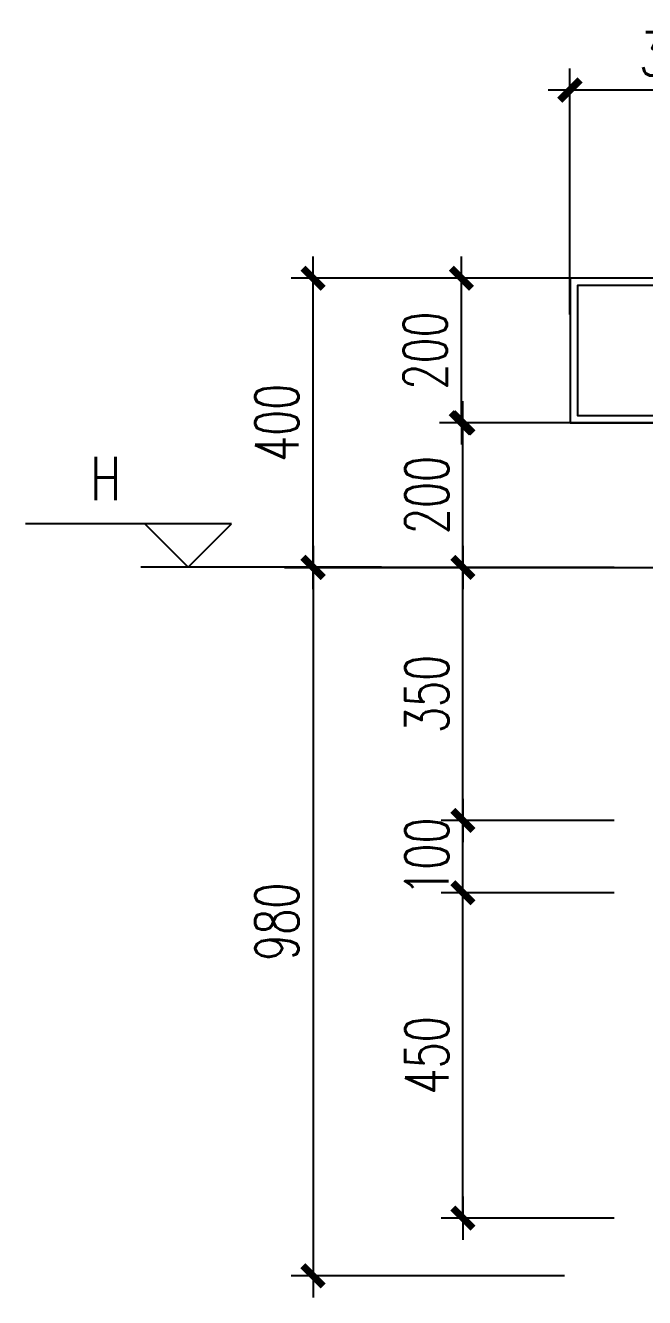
# Model space of a CAD drawing. Extents: x 1980812 to 2578970, y -669191 to 284498.
# Drawn here: x 2393505 to 2394361, y -399417 to -397657 of the extents above; entities that cross this region are included whole.
import ezdxf
from ezdxf.enums import TextEntityAlignment as Align

# ---------------------------------------------------------------- set-up
doc = ezdxf.new("R2010")
doc.units = 0
doc.header["$LTSCALE"] = 1000
doc.header["$MEASUREMENT"] = 0
doc.linetypes.add('DOTE', pattern=[2.42, 2, -0.2, 0.02, -0.2])
for name, color, linetype in [('DIM_ELEV', 3, 'Continuous'), ('dote', 1, 'DOTE'), ('TEXT', 7, 'Continuous'), ('详细标注', 231, 'Continuous'), ('铝板', 31, 'Continuous')]:
    doc.layers.add(name, color=color, linetype=linetype)
doc.styles.add('_TCH_DIM_T3', font='SIMPLEX', dxfattribs={"width": 0.705882, "bigfont": 'GBCBIG'})
doc.styles.add('DIM_FONT', font='SIMPLEX', dxfattribs={"width": 0.7, "bigfont": 'GBCBIG'})
doc.styles.add('FSJ-SHX', font='txtw.shx', dxfattribs={"width": 0.75, "bigfont": 'hztxtw.shx'})
doc.dimstyles.new('_TCH_ARCH&&20', dxfattribs={"dimtxt": 59.5, "dimasz": 20, "dimexe": 40, "dimexo": 4, "dimgap": 25.25, "dimtad": 1, "dimdec": 0, "dimzin": 0, "dimdsep": 46, "dimtxsty": '_TCH_DIM_T3', "dimblk": 'ARCHTICK', "dimcen": 0.09, "dimclrt": 7, "dimazin": 2, "dimtfac": 1, "dimtdec": 0, "dimtix": 1, "dimtmove": 2, "dimatfit": 3, "dimfxl": 1, "dimtolj": 1, "dimtzin": 0, "dimarcsym": 0})
doc.dimstyles.new('DIMN20', dxfattribs={"dimscale": 0.2, "dimtxt": 300, "dimasz": 1, "dimexe": 150, "dimexo": 0, "dimgap": 100, "dimtad": 1, "dimdec": 0, "dimzin": 0, "dimdsep": 46, "dimtxsty": 'DIM_FONT', "dimblk1": '_DIMX', "dimblk2": '_DIMX', "dimsah": 1, "dimcen": 0.09, "dimclrd": 256, "dimclre": 256, "dimclrt": 7, "dimadec": 0, "dimazin": 0, "dimtfac": 1, "dimtdec": 0, "dimtix": 1, "dimtmove": 2, "dimatfit": 3, "dimldrblk": '_DIMX', "dimfxl": 150, "dimtolj": 1, "dimtzin": 0, "dimarcsym": 0})

# ---------------------------------------------------------------- blocks, each defined once
blk = doc.blocks.new('_DIMX')
blk.add_line((-150, 0), (150, 0))
at = {"const_width": 50}
blk.add_lwpolyline([(-70, -70), (70, 70)], dxfattribs=at)
blk = doc.blocks.new('*D2340')
at = {"layer": 'Defpoints', "color": 0, "transparency": 16777216}
for p in [(2394109.6, -398756.7), (2394318.9, -398756.7, 0), (2394318.9, -398856.7)]:
    blk.add_point(p, dxfattribs=at)
at = {"layer": '详细标注', "lineweight": -2, "transparency": 16777216}
for p, q in [((2394318.9, -398756.7), (2394079.6, -398756.7)), ((2394109.6, -398756.5), (2394109.6, -398756.3)), ((2394109.6, -398856.7), (2394109.6, -398756.7)), ((2394318.9, -398856.7), (2394079.6, -398856.7)), ((2394109.6, -398856.9), (2394109.6, -398857.1))]:
    blk.add_line(p, q, dxfattribs=at)
at = {"layer": '详细标注', "lineweight": -2, "transparency": 16777216, "xscale": 0.2, "yscale": 0.2, "zscale": 0.2}
for p, rotation in [((2394109.6, -398756.7), 270), ((2394109.6, -398856.7), 90)]:
    blk.add_blockref('_DIMX', p, dxfattribs=dict(at, rotation=rotation))
at = {"layer": '详细标注', "color": 7, "transparency": 16777216, "insert": (2394059.6, -398806.7), "char_height": 60, "attachment_point": 5, "rotation": 90, "style": 'DIM_FONT'}
blk.add_mtext('\\A1;100', dxfattribs=at)
blk = doc.blocks.new('*D2341')
at = {"layer": 'Defpoints', "color": 0, "transparency": 16777216}
for p in [(2394109.6, -398406.7), (2394318.9, -398406.7, 0), (2394318.9, -398756.7)]:
    blk.add_point(p, dxfattribs=at)
at = {"layer": '详细标注', "lineweight": -2, "transparency": 16777216}
for p, q in [((2394318.9, -398406.7), (2394079.6, -398406.7)), ((2394109.6, -398756.5), (2394109.6, -398406.9)), ((2394318.9, -398756.7), (2394079.6, -398756.7))]:
    blk.add_line(p, q, dxfattribs=at)
at = {"layer": '详细标注', "lineweight": -2, "transparency": 16777216, "xscale": 0.2, "yscale": 0.2, "zscale": 0.2}
for p, rotation in [((2394109.6, -398406.7), 90), ((2394109.6, -398756.7), 270)]:
    blk.add_blockref('_DIMX', p, dxfattribs=dict(at, rotation=rotation))
at = {"layer": '详细标注', "color": 7, "transparency": 16777216, "insert": (2394059.6, -398581.7), "char_height": 60, "attachment_point": 5, "rotation": 90, "style": 'DIM_FONT'}
blk.add_mtext('\\A1;350', dxfattribs=at)
blk = doc.blocks.new('*D2342')
at = {"layer": 'Defpoints', "color": 0, "transparency": 16777216}
for p in [(2394109.6, -398856.7), (2394318.9, -398856.7), (2394318.9, -399306.7)]:
    blk.add_point(p, dxfattribs=at)
at = {"layer": '详细标注', "lineweight": -2, "transparency": 16777216}
for p, q in [((2394318.9, -398856.7), (2394079.6, -398856.7)), ((2394109.6, -399306.5), (2394109.6, -398856.9)), ((2394318.9, -399306.7), (2394079.6, -399306.7))]:
    blk.add_line(p, q, dxfattribs=at)
at = {"layer": '详细标注', "lineweight": -2, "transparency": 16777216, "xscale": 0.2, "yscale": 0.2, "zscale": 0.2}
for p, rotation in [((2394109.6, -398856.7), 90), ((2394109.6, -399306.7), 270)]:
    blk.add_blockref('_DIMX', p, dxfattribs=dict(at, rotation=rotation))
at = {"layer": '详细标注', "color": 7, "transparency": 16777216, "insert": (2394059.6, -399081.7), "char_height": 60, "attachment_point": 5, "rotation": 90, "style": 'DIM_FONT'}
blk.add_mtext('\\A1;450', dxfattribs=at)
blk = doc.blocks.new('*D2343')
at = {"layer": 'Defpoints', "color": 0, "transparency": 16777216}
for p in [(2394109.6, -398756.7), (2394318.9, -398756.7, 0), (2394318.9, -398856.7)]:
    blk.add_point(p, dxfattribs=at)
at = {"layer": '详细标注', "lineweight": -2, "transparency": 16777216}
for p, q in [((2394318.9, -398756.7), (2394079.6, -398756.7)), ((2394109.6, -398756.5), (2394109.6, -398756.3)), ((2394109.6, -398856.7), (2394109.6, -398756.7)), ((2394318.9, -398856.7), (2394079.6, -398856.7)), ((2394109.6, -398856.9), (2394109.6, -398857.1))]:
    blk.add_line(p, q, dxfattribs=at)
at = {"layer": '详细标注', "lineweight": -2, "transparency": 16777216, "xscale": 0.2, "yscale": 0.2, "zscale": 0.2}
for p, rotation in [((2394109.6, -398756.7), 270), ((2394109.6, -398856.7), 90)]:
    blk.add_blockref('_DIMX', p, dxfattribs=dict(at, rotation=rotation))
at = {"layer": '详细标注', "color": 7, "transparency": 16777216, "insert": (2394059.6, -398806.7), "char_height": 60, "attachment_point": 5, "rotation": 90, "style": 'DIM_FONT'}
blk.add_mtext('\\A1;100', dxfattribs=at)
blk = doc.blocks.new('*D2344')
at = {"layer": 'Defpoints', "color": 0, "transparency": 16777216}
for p in [(2394109.6, -398406.7), (2394318.9, -398406.7, 0), (2394318.9, -398756.7)]:
    blk.add_point(p, dxfattribs=at)
at = {"layer": '详细标注', "lineweight": -2, "transparency": 16777216}
for p, q in [((2394318.9, -398406.7), (2394079.6, -398406.7)), ((2394109.6, -398756.5), (2394109.6, -398406.9)), ((2394318.9, -398756.7), (2394079.6, -398756.7))]:
    blk.add_line(p, q, dxfattribs=at)
at = {"layer": '详细标注', "lineweight": -2, "transparency": 16777216, "xscale": 0.2, "yscale": 0.2, "zscale": 0.2}
for p, rotation in [((2394109.6, -398406.7), 90), ((2394109.6, -398756.7), 270)]:
    blk.add_blockref('_DIMX', p, dxfattribs=dict(at, rotation=rotation))
at = {"layer": '详细标注', "color": 7, "transparency": 16777216, "insert": (2394059.6, -398581.7), "char_height": 60, "attachment_point": 5, "rotation": 90, "style": 'DIM_FONT'}
blk.add_mtext('\\A1;350', dxfattribs=at)
blk = doc.blocks.new('*D2345')
at = {"layer": 'Defpoints', "color": 0, "transparency": 16777216}
for p in [(2393902.4, -398006.7), (2394250.1, -398006.7), (2394250.1, -398406.7)]:
    blk.add_point(p, dxfattribs=at)
at = {"layer": '详细标注', "lineweight": -2, "transparency": 16777216}
for p, q in [((2394250.1, -398006.7), (2393872.4, -398006.7)), ((2393902.4, -398406.5), (2393902.4, -398006.9)), ((2394250.1, -398406.7), (2393872.4, -398406.7))]:
    blk.add_line(p, q, dxfattribs=at)
at = {"layer": '详细标注', "lineweight": -2, "transparency": 16777216, "xscale": 0.2, "yscale": 0.2, "zscale": 0.2}
for p, rotation in [((2393902.4, -398006.7), 90), ((2393902.4, -398406.7), 270)]:
    blk.add_blockref('_DIMX', p, dxfattribs=dict(at, rotation=rotation))
at = {"layer": '详细标注', "color": 7, "transparency": 16777216, "insert": (2393852.4, -398206.7), "char_height": 60, "attachment_point": 5, "rotation": 90, "style": 'DIM_FONT'}
blk.add_mtext('\\A1;400', dxfattribs=at)
blk = doc.blocks.new('*D2348')
at = {"layer": 'Defpoints', "color": 0, "transparency": 16777216}
for p in [(2394250.1, -398406.7), (2393902.4, -399386.7), (2394250.1, -399386.7)]:
    blk.add_point(p, dxfattribs=at)
at = {"layer": '详细标注', "lineweight": -2, "transparency": 16777216}
for p, q in [((2394250.1, -398406.7), (2393872.4, -398406.7)), ((2393902.4, -398406.9), (2393902.4, -399386.5)), ((2394250.1, -399386.7), (2393872.4, -399386.7))]:
    blk.add_line(p, q, dxfattribs=at)
at = {"layer": '详细标注', "lineweight": -2, "transparency": 16777216, "xscale": 0.2, "yscale": 0.2, "zscale": 0.2}
for p, rotation in [((2393902.4, -398406.7), 90), ((2393902.4, -399386.7), 270)]:
    blk.add_blockref('_DIMX', p, dxfattribs=dict(at, rotation=rotation))
at = {"layer": '详细标注', "color": 7, "transparency": 16777216, "insert": (2393852.4, -398896.7), "char_height": 60, "attachment_point": 5, "rotation": 90, "style": 'DIM_FONT'}
blk.add_mtext('\\A1;980', dxfattribs=at)
blk = doc.blocks.new('*D2611')
at = {"layer": 'Defpoints', "color": 0, "transparency": 16777216}
for p in [(2394257.5, -397746.4), (2394257.5, -398056.7, 0), (2394557.5, -398056.7, 0)]:
    blk.add_point(p, dxfattribs=at)
at = {"layer": '详细标注', "linetype": 'ByBlock', "lineweight": -2, "transparency": 16777216}
for p, q in [((2394257.5, -398056.7), (2394257.5, -397716.4)), ((2394557.5, -398056.7), (2394557.5, -397716.4))]:
    blk.add_line(p, q, dxfattribs=at)
at = {"layer": '详细标注', "lineweight": -2, "transparency": 16777216}
blk.add_line((2394557.3, -397746.4), (2394257.7, -397746.4), dxfattribs=at)
at = {"layer": '详细标注', "lineweight": -2, "transparency": 16777216, "xscale": 0.2, "yscale": 0.2, "zscale": 0.2, "rotation": 180}
blk.add_blockref('_DIMX', (2394257.5, -397746.4), dxfattribs=at)
at = {"layer": '详细标注', "lineweight": -2, "transparency": 16777216, "xscale": 0.2, "yscale": 0.2, "zscale": 0.2}
blk.add_blockref('_DIMX', (2394557.5, -397746.4), dxfattribs=at)
at = {"layer": '详细标注', "color": 7, "transparency": 16777216, "insert": (2394407.5, -397696.4), "char_height": 60, "attachment_point": 5, "style": 'DIM_FONT'}
blk.add_mtext('\\A1;300', dxfattribs=at)
blk = doc.blocks.new('*D1486')
at = {"layer": 'Defpoints', "color": 0, "transparency": 16777216}
for p in [(-450.4, 50), (-102.8, 50), (-102.8, -150, 0)]:
    blk.add_point(p, dxfattribs=at)
at = {"layer": '详细标注', "lineweight": -2, "transparency": 16777216}
for p, q in [((-102.8, 50), (-480.4, 50)), ((-450.4, -149.8), (-450.4, 49.8)), ((-102.8, -150), (-480.4, -150))]:
    blk.add_line(p, q, dxfattribs=at)
at = {"layer": '详细标注', "lineweight": -2, "transparency": 16777216, "xscale": 0.2, "yscale": 0.2, "zscale": 0.2}
for p, rotation in [((-450.4, 50), 90), ((-450.4, -150), 270)]:
    blk.add_blockref('_DIMX', p, dxfattribs=dict(at, rotation=rotation))
at = {"layer": '详细标注', "color": 7, "transparency": 16777216, "insert": (-500.4, -50), "char_height": 60, "attachment_point": 5, "rotation": 90, "style": 'DIM_FONT'}
blk.add_mtext('\\A1;200', dxfattribs=at)
blk = doc.blocks.new('_ArchTick')
at = {"color": 0, "linetype": 'ByBlock', "const_width": 0.4}
blk.add_lwpolyline([(-0.5, -0.5), (0.5, 0.5)], dxfattribs=at)
blk = doc.blocks.new('*D1487')
at = {"layer": 'Defpoints', "color": 0, "transparency": 16777216}
for p in [(110.6, 0), (287.5, 0), (110.6, -350.4)]:
    blk.add_point(p, dxfattribs=at)
at = {"layer": '详细标注', "color": 0, "lineweight": -2, "transparency": 16777216}
for p, q in [((114.6, 0), (327.5, 0)), ((287.5, -350.4), (287.5, 0)), ((114.6, -350.4), (327.5, -350.4))]:
    blk.add_line(p, q, dxfattribs=at)
at = {"layer": '详细标注', "color": 0, "lineweight": -2, "transparency": 16777216, "xscale": 20, "yscale": 20, "zscale": 20}
for p, rotation in [((287.5, 0), 90), ((287.5, -350.4), 270)]:
    blk.add_blockref('_ArchTick', p, dxfattribs=dict(at, rotation=rotation))
at = {"layer": '详细标注', "color": 7, "transparency": 16777216, "insert": (232.5, -175.2), "char_height": 59.5, "attachment_point": 5, "rotation": 90, "style": '_TCH_DIM_T3'}
blk.add_mtext('\\A1;350', dxfattribs=at)
blk = doc.blocks.new('*D1488')
at = {"layer": 'Defpoints', "color": 0, "transparency": 16777216}
for p in [(110.6, 50), (287.5, 50), (110.6, 0)]:
    blk.add_point(p, dxfattribs=at)
at = {"layer": '详细标注', "color": 0, "lineweight": -2, "transparency": 16777216}
for p, q in [((287.5, 50), (287.5, 70)), ((114.6, 50), (327.5, 50)), ((287.5, 0), (287.5, 50)), ((114.6, 0), (327.5, 0)), ((287.5, 0), (287.5, -20))]:
    blk.add_line(p, q, dxfattribs=at)
at = {"layer": '详细标注', "color": 0, "lineweight": -2, "transparency": 16777216, "xscale": 20, "yscale": 20, "zscale": 20}
for p, rotation in [((287.5, 50), 270), ((287.5, 0), 90)]:
    blk.add_blockref('_ArchTick', p, dxfattribs=dict(at, rotation=rotation))
at = {"layer": '详细标注', "color": 7, "transparency": 16777216, "insert": (228.3, 16.1), "char_height": 59.5, "attachment_point": 5, "rotation": 90, "style": '_TCH_DIM_T3'}
blk.add_mtext('\\A1;50', dxfattribs=at)
blk = doc.blocks.new('*D2148')
at = {"layer": 'Defpoints', "color": 0, "transparency": 16777216}
for p in [(2394109.6, -398206.7), (2394318.9, -398206.7), (2394318.9, -398406.7)]:
    blk.add_point(p, dxfattribs=at)
at = {"layer": '详细标注', "lineweight": -2, "transparency": 16777216}
for p, q in [((2394318.9, -398206.7), (2394079.6, -398206.7)), ((2394109.6, -398406.5), (2394109.6, -398206.9)), ((2394318.9, -398406.7), (2394079.6, -398406.7))]:
    blk.add_line(p, q, dxfattribs=at)
at = {"layer": '详细标注', "lineweight": -2, "transparency": 16777216, "xscale": 0.2, "yscale": 0.2, "zscale": 0.2}
for p, rotation in [((2394109.6, -398206.7), 90), ((2394109.6, -398406.7), 270)]:
    blk.add_blockref('_DIMX', p, dxfattribs=dict(at, rotation=rotation))
at = {"layer": '详细标注', "color": 7, "transparency": 16777216, "insert": (2394059.6, -398306.7), "char_height": 60, "attachment_point": 5, "rotation": 90, "style": 'DIM_FONT'}
blk.add_mtext('\\A1;200', dxfattribs=at)
blk = doc.blocks.new('A$C07856B57')
at = {"layer": '铝板'}
for p, q in [((130, 50), (-300, 50)), ((-300, 50), (-300, -150)), ((130, -40), (130, 50)), ((130, -40), (99.8, -40)), ((-300, -150), (-100, -150)), ((-100, -150), (-100, -1330)), ((180, -1200, 0), (149.8, -1200, 0)), ((170, -1210, 0), (149.8, -1210, 0)), ((170, -1210, 0), (170, -1320, 0)), ((180, -1200, 0), (180, -1330, 0)), ((180, -1200, 0), (180, -1330, 0)), ((-100, -1330), (180, -1330))]:
    blk.add_line(p, q, dxfattribs=at)
blk.add_lwpolyline([(99.8, -30), (120, -30), (120, 40), (-290, 40), (-290, -140), (-90, -140), (-90, -1320), (170, -1320)], dxfattribs=at)
at = {"layer": '详细标注'}
dim = blk.add_linear_dim(base=(-450.4, 50), p1=(-102.8, -150, 0), p2=(-102.8, 50), angle=90, dimstyle='DIMN20', dxfattribs=at)
dim.commit()
dim.dimension.update_dxf_attribs({"geometry": '*D1486', "text_midpoint": (-500.4, -50)})
dim = blk.add_linear_dim(base=(287.5, 50), p1=(110.6, 0), p2=(110.6, 50), angle=90, dimstyle='_TCH_ARCH&&20', dxfattribs=at)
dim.commit()
dim.dimension.update_dxf_attribs({"geometry": '*D1488', "text_midpoint": (228.3, 16.1), "dimtype": 129})
dim = blk.add_aligned_dim(p1=(110.6, -350.4), p2=(110.6, 0), distance=-176.9, dimstyle='_TCH_ARCH&&20', dxfattribs=at)
dim.commit()
dim.dimension.update_dxf_attribs({"geometry": '*D1487', "text_midpoint": (232.5, -175.2)})

msp = doc.modelspace()

# ---------------------------------------------------------------- linework, layer by layer
at = {"layer": 'DIM_ELEV'}
for p, q in [((2393789.9, -398346.3), (2393504.8, -398346.3)), ((2393729.9, -398406.3), (2393669.9, -398346.3)), ((2393729.9, -398406.3), (2393789.9, -398346.3)), ((2393996.9, -398406.3), (2393664.2, -398406.3))]:
    msp.add_line(p, q, dxfattribs=at)
at = {"layer": 'dote', "linetype": 'DOTE', "ltscale": 0.5}
msp.add_line((2393862.8, -398406.7), (2398203.4, -398406.7, 0), dxfattribs=at)

# ---------------------------------------------------------------- block references
at = {"layer": '铝板'}
msp.add_blockref('A$C07856B57', (2394557.9, -398056.7), dxfattribs=at)

# ---------------------------------------------------------------- texts
at = {"layer": 'TEXT', "style": 'FSJ-SHX', "width": 0.75}
msp.add_text('H', height=60, dxfattribs=at).set_placement((2393615.7, -398283.6, 0), align=Align.MIDDLE)

# ---------------------------------------------------------------- dimensions: what is measured, and where the dimension line sits
at = {"layer": '详细标注'}
dim = msp.add_aligned_dim(p1=(2394557.5, -398056.7, 0), p2=(2394257.5, -398056.7, 0), distance=-310.3, dimstyle='DIMN20', override={"dimarcsym": 1}, dxfattribs=at)
dim.commit()
dim.dimension.update_dxf_attribs({"geometry": '*D2611', "text_midpoint": (2394407.5, -397696.4)})
for base, p1, p2, picture, middle in [((2393902.4, -398006.7), (2394250.1, -398406.7), (2394250.1, -398006.7), '*D2345', (2393852.4, -398206.7)), ((2393902.4, -399386.7), (2394250.1, -398406.7), (2394250.1, -399386.7), '*D2348', (2393852.4, -398896.7)), ((2394109.6, -398406.7), (2394318.9, -398756.7), (2394318.9, -398406.7, 0), '*D2341', (2394059.6, -398581.7)), ((2394109.6, -398406.7), (2394318.9, -398756.7), (2394318.9, -398406.7, 0), '*D2344', (2394059.6, -398581.7)), ((2394109.6, -398756.7), (2394318.9, -398856.7), (2394318.9, -398756.7, 0), '*D2340', (2394059.6, -398806.7)), ((2394109.6, -398756.7), (2394318.9, -398856.7), (2394318.9, -398756.7, 0), '*D2343', (2394059.6, -398806.7)), ((2394109.6, -398856.7), (2394318.9, -399306.7), (2394318.9, -398856.7), '*D2342', (2394059.6, -399081.7))]:
    dim = msp.add_linear_dim(base=base, p1=p1, p2=p2, angle=90, dimstyle='DIMN20', dxfattribs=at)
    dim.commit()
    dim.dimension.update_dxf_attribs({"geometry": picture, "text_midpoint": middle})
dim = msp.add_aligned_dim(p1=(2394318.9, -398406.7), p2=(2394318.9, -398206.7), distance=209.3, dimstyle='DIMN20', dxfattribs=at)
dim.commit()
dim.dimension.update_dxf_attribs({"geometry": '*D2148', "text_midpoint": (2394059.6, -398306.7)})

doc.saveas('drawing.dxf')
